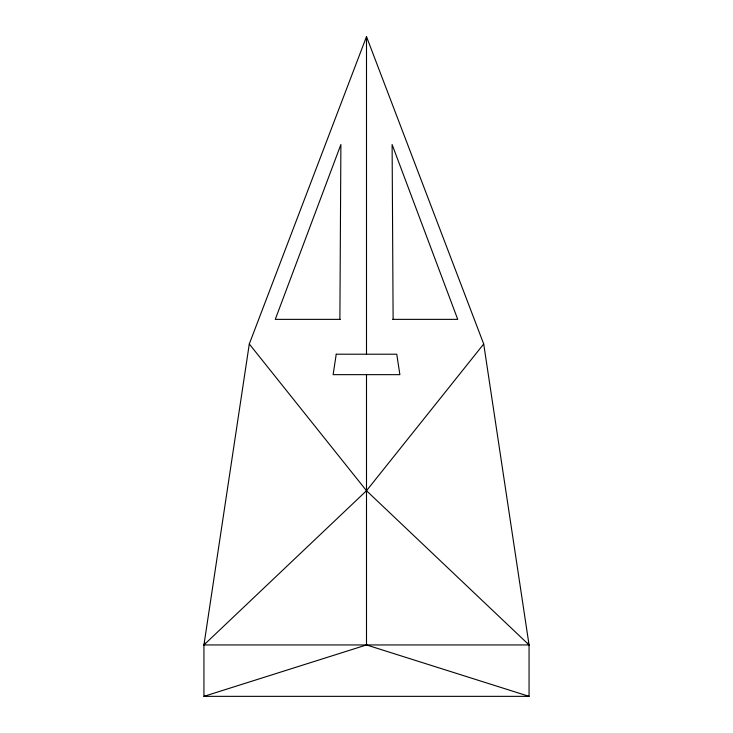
<?xml version="1.0" encoding="UTF-8"?>
<svg xmlns="http://www.w3.org/2000/svg" width="733" height="733" viewBox="0 0 733 733"><rect width="100%" height="100%" fill="white"/><g stroke="black" fill="none" stroke-linecap="round" stroke-linejoin="round"><path stroke-width="1.1" d="M339.883 319.368L340.891 144.538L275.269 319.368L340.268 319.368M528.136 642.859L529.061 644.948L203.939 644.948L249.293 343.997L366.5 36.65L483.707 343.997L529.061 644.948L529.061 696.35L203.939 696.35L203.939 644.948L204.864 642.859M483.707 343.997L366.5 490.716L203.939 644.948M203.939 696.35L366.5 644.948L529.061 696.35M392.732 319.368L457.731 319.368L392.109 144.538L393.117 319.368M529.061 644.948L366.5 490.716L249.293 343.997M366.5 36.65L366.5 354.213M366.5 374.655L366.5 644.948M336.236 354.213L333.121 374.655L399.879 374.655L396.764 354.213L336.236 354.213"/></g></svg>
